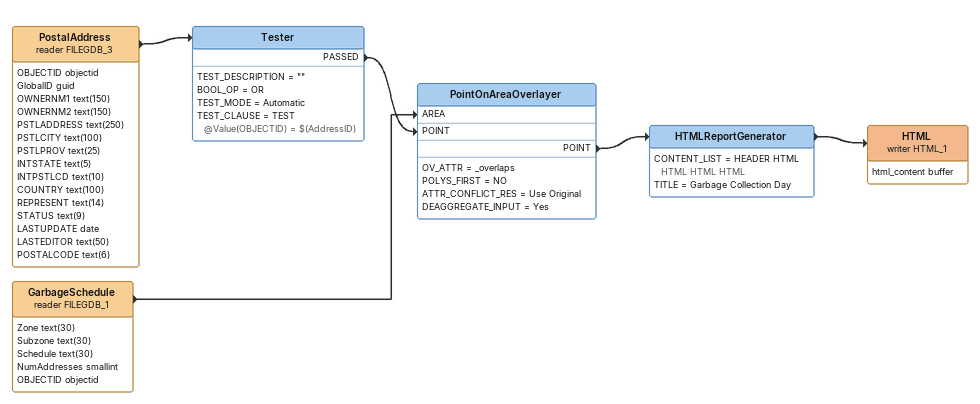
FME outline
PostalAddress (reader FILEGDB_3)
    attributes: OBJECTID objectid, GlobalID guid, OWNERNM1 text(150), OWNERNM2 text(150), PSTLADDRESS text(250), PSTLCITY text(100), PSTLPROV text(25), INTSTATE text(5), INTPSTLCD text(10), COUNTRY text(100), REPRESENT text(14), STATUS text(9), LASTUPDATE date, LASTEDITOR text(50), POSTALCODE text(6)
    -> Tester
Tester
    TEST_DESCRIPTION = ""
    BOOL_OP = OR
    TEST_MODE = Automatic
    TEST_CLAUSE = TEST @Value(OBJECTID) = $(AddressID)
    PASSED -> PointOnAreaOverlayer [POINT]
GarbageSchedule (reader FILEGDB_1)
    attributes: Zone text(30), Subzone text(30), Schedule text(30), NumAddresses smallint, OBJECTID objectid
    -> PointOnAreaOverlayer [AREA]
PointOnAreaOverlayer
    OV_ATTR = _overlaps
    POLYS_FIRST = NO
    ATTR_CONFLICT_RES = Use Original
    DEAGGREGATE_INPUT = Yes
    POINT -> HTMLReportGenerator
HTMLReportGenerator
    CONTENT_LIST = HEADER HTML HTML HTML HTML
    TITLE = Garbage Collection Day
    -> HTML (writer HTML_1)
HTML (writer HTML_1)
    attributes: html_content buffer
